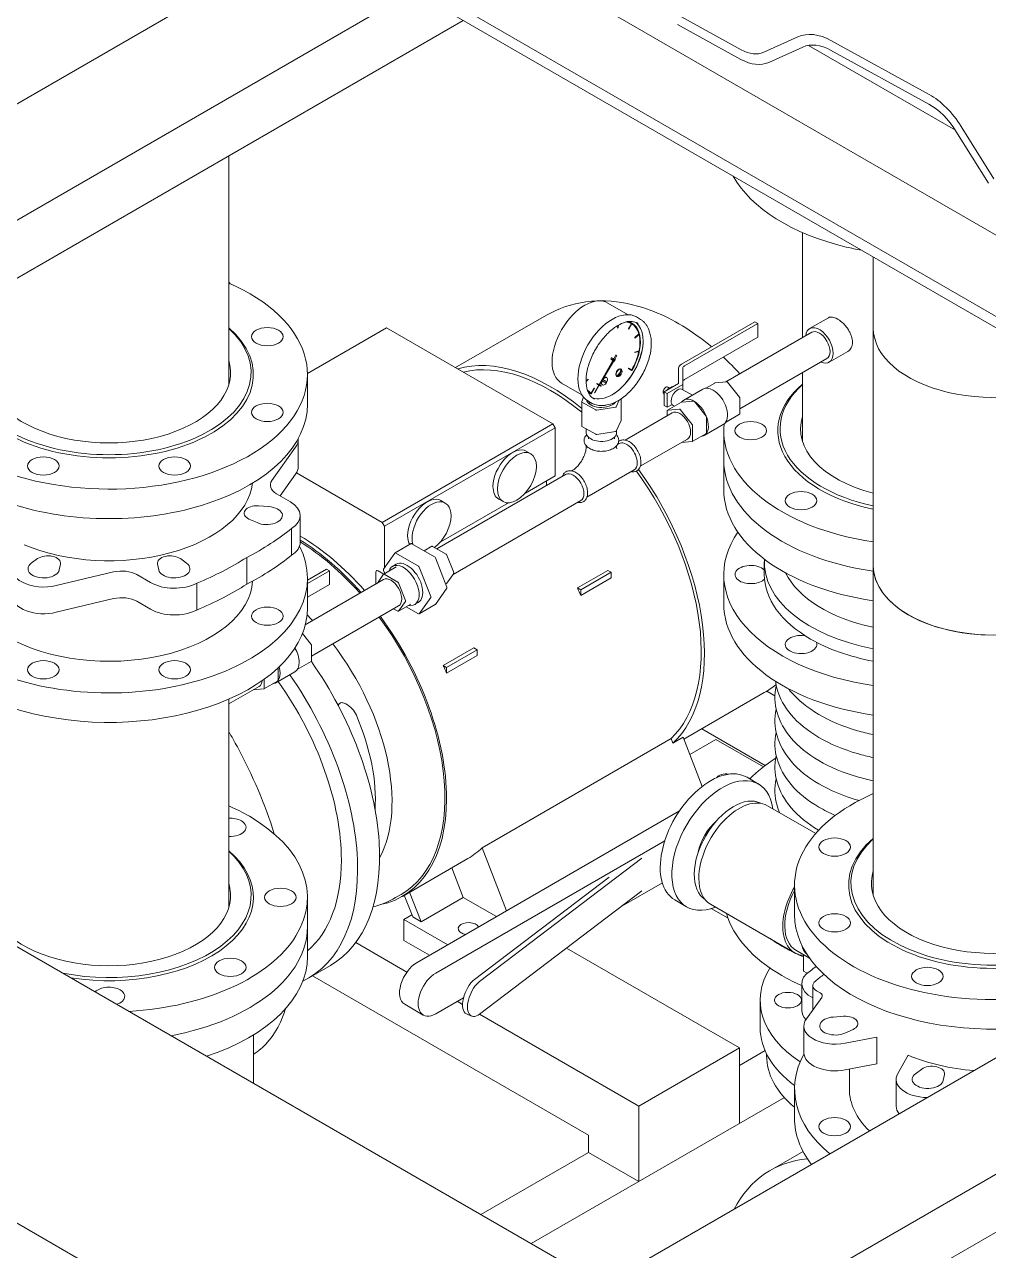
# Model space of a CAD drawing. Header units: millimetres. Extents: x -312439 to 477422, y -331570 to 212570.
# Drawn here: x 400936 to 401351, y 92546 to 93073 of the extents above; entities that cross this region are included whole.
import ezdxf

# ---------------------------------------------------------------- set-up
doc = ezdxf.new("R2010")
doc.units = ezdxf.units.MM

msp = doc.modelspace()

# ---------------------------------------------------------------- linework, layer by layer
at = {"color": 0, "linetype": 'Continuous', "lineweight": 0, "extrusion": (8.40036e-17, 0.816497, 0.57735)}
for p, q in [((397280.542, 95334.72), (402000.038, 92609.917)), ((397280.542, 95299.715), (402000.038, 92574.913)), ((399417.416, 93432.398), (401161.52, 92425.439)), ((401566.298, 92820.339), (401040.529, 93123.892)), ((401060.112, 93112.585), (400618.805, 92857.797)), ((401103.419, 93087.582), (400662.112, 92832.794)), ((401244.697, 93062.461), (401217.412, 93077.452)), ((401125.072, 93075.081), (400683.765, 92820.292)), ((401217.281, 93073.319), (401244.591, 93058.314)), ((401269.098, 93068.012), (401254.353, 93061.392)), ((401256.51, 93056.994), (401271.255, 93063.615)), ((401273.603, 93064.329), (401336.882, 93027.795)), ((401283.175, 93062.295), (401325.455, 93039.065)), ((401325.56, 93043.212), (401283.28, 93066.441)), ((401337.111, 93027.433), (401351.115, 93005.017)), ((401353.434, 93006.956), (401339.429, 93029.372)), ((401024.094, 92918.13), (401024.094, 93016.781)), ((401271.067, 92938.552), (401271.067, 92983.777)), ((401301.544, 92698.434), (401301.544, 92973.195)), ((401195.974, 92948.426), (401187.275, 92953.449)), ((401160.838, 92948.224), (401121.739, 92925.65)), ((401201.392, 92946.403), (401199.575, 92947.452)), ((401250.489, 92945.343), (401218.962, 92927.141)), ((401251.767, 92944.606), (401250.489, 92945.343)), ((401282.218, 92947.124), (401274.138, 92942.459)), ((401092.073, 92942.778), (401057.99, 92923.1)), ((401092.073, 92942.778), (401163.673, 92901.439)), ((401191.442, 92942.68), (401191.675, 92943.82)), ((401191.442, 92942.68), (401191.485, 92942.655)), ((401191.485, 92942.655), (401191.73, 92943.852)), ((401191.665, 92942.703), (401191.485, 92942.655)), ((401191.923, 92943.962), (401191.665, 92942.703)), ((401196.125, 92942.326), (401197.432, 92944.589)), ((401196.125, 92942.326), (401196.168, 92942.301)), ((401196.168, 92942.301), (401197.476, 92944.566)), ((401196.3, 92942.225), (401196.168, 92942.301)), ((401197.607, 92944.49), (401196.3, 92942.225)), ((401197.673, 92944.755), (401197.63, 92944.78)), ((401198.856, 92938.551), (401200.642, 92940.135)), ((401198.9, 92938.526), (401200.686, 92940.11)), ((401205.387, 92940.474), (401205.136, 92941.305)), ((401251.767, 92944.606), (401220.239, 92926.403)), ((401275.062, 92940.859), (401238.002, 92919.462)), ((401251.767, 92938.705), (401251.767, 92944.606)), ((401198.905, 92938.372), (401198.856, 92938.551)), ((401198.856, 92938.551), (401198.9, 92938.526)), ((401198.948, 92938.347), (401198.9, 92938.526)), ((401198.905, 92938.372), (401198.948, 92938.347)), ((401200.734, 92939.93), (401198.948, 92938.347)), ((401251.767, 92938.705), (401220.239, 92920.502)), ((401189.026, 92929.878), (401189.588, 92929.554)), ((401190.697, 92931.128), (401189.935, 92929.759)), ((401190.022, 92929.709), (401189.935, 92929.759)), ((401190.022, 92929.709), (401190.784, 92931.078)), ((401191.213, 92930.83), (401190.409, 92929.486)), ((401190.784, 92931.078), (401190.697, 92931.128)), ((401190.784, 92931.078), (401191.213, 92930.83)), ((401198.856, 92932.132), (401198.905, 92932.367)), ((401198.856, 92932.132), (401198.9, 92932.107)), ((401200.686, 92932.586), (401198.9, 92932.107)), ((401198.9, 92932.107), (401198.948, 92932.342)), ((401198.905, 92932.367), (401200.69, 92932.846)), ((401198.905, 92932.367), (401198.948, 92932.342)), ((401198.948, 92932.342), (401200.734, 92932.821)), ((401281.585, 92929.561), (401244.058, 92907.895)), ((401290.589, 92932.625), (401282.509, 92927.96)), ((401189.226, 92928.485), (401183.525, 92918.314)), ((401189.312, 92928.435), (401183.612, 92918.264)), ((401183.723, 92918.248), (401189.66, 92928.235)), ((401188.658, 92929.242), (401189.221, 92928.917)), ((401189.312, 92928.435), (401189.226, 92928.485)), ((401189.672, 92928.657), (401189.958, 92928.492)), ((401190.039, 92929.293), (401190.325, 92929.128)), ((401193.094, 92924.892), (401192.763, 92924.319)), ((401192.87, 92925.022), (401192.792, 92925.067)), ((401192.872, 92925.05), (401192.956, 92925.002)), ((401193.094, 92924.892), (401193.173, 92924.847)), ((401196.125, 92925.204), (401196.256, 92925.431)), ((401196.125, 92925.204), (401196.168, 92925.179)), ((401196.168, 92925.179), (401196.3, 92925.406)), ((401197.476, 92924.424), (401196.168, 92925.179)), ((401196.256, 92925.431), (401196.3, 92925.406)), ((401196.3, 92925.406), (401197.607, 92924.651)), ((401197.541, 92924.538), (401197.673, 92924.462)), ((401217.708, 92925.394), (401217.708, 92918.837)), ((401219.515, 92916.175), (401219.515, 92925.394)), ((401057.993, 92909.979), (401057.993, 92922.681)), ((401176.069, 92913.951), (401167.37, 92918.973)), ((401177.909, 92919.976), (401178.78, 92920.748)), ((401177.909, 92919.913), (401178.823, 92920.723)), ((401178.871, 92920.544), (401177.91, 92919.691)), ((401178.78, 92920.748), (401178.823, 92920.723)), ((401178.823, 92920.723), (401178.871, 92920.544)), ((401184.836, 92920.034), (401184.798, 92920.056)), ((401186.612, 92919.009), (401184.836, 92920.034)), ((401185.107, 92920.577), (401185.139, 92920.558)), ((401185.139, 92920.558), (401186.914, 92919.533)), ((401186.776, 92921.343), (401186.614, 92921.437)), ((401191.016, 92921.992), (401191.095, 92921.947)), ((401191.071, 92921.931), (401191.155, 92921.882)), ((401191.65, 92922.391), (401191.319, 92921.817)), ((401191.397, 92921.772), (401191.319, 92921.817)), ((401229.445, 92916.791), (401233.323, 92919.03)), ((401238.489, 92919.505), (401233.388, 92919.05)), ((401243.902, 92912.98), (401238.801, 92919.325)), ((401271.067, 92893.952), (401271.067, 92923.489)), ((401180.055, 92914.34), (401180.098, 92914.315)), ((401180.098, 92914.315), (401180.23, 92914.542)), ((401180.121, 92914.607), (401181.428, 92916.87)), ((401180.164, 92914.58), (401181.471, 92916.845)), ((401180.252, 92914.53), (401180.295, 92914.505)), ((401181.603, 92916.769), (401180.295, 92914.505)), ((401181.428, 92916.87), (401181.471, 92916.845)), ((401181.471, 92916.845), (401181.603, 92916.769)), ((401183.449, 92918.177), (401181.545, 92914.781)), ((401181.632, 92914.731), (401181.545, 92914.781)), ((401183.535, 92918.127), (401181.632, 92914.731)), ((401181.632, 92914.731), (401183.602, 92918.045)), ((401183.43, 92918.145), (401182.546, 92918.655)), ((401183.546, 92918.35), (401182.664, 92918.859)), ((401184.278, 92917.655), (401183.56, 92918.07)), ((401184.396, 92917.859), (401183.678, 92918.274)), ((401184.975, 92918.224), (401184.813, 92918.318)), ((401211.41, 92914.294), (401211.563, 92914.205)), ((401217.708, 92918.837), (401211.563, 92915.289)), ((401212.84, 92914.552), (401211.563, 92915.289)), ((401211.563, 92915.289), (401211.563, 92909.389)), ((401212.775, 92916.164), (401212.687, 92915.939)), ((401219.515, 92918.405), (401212.84, 92914.552)), ((401212.84, 92908.651), (401212.84, 92914.552)), ((401214.759, 92917.427), (401212.951, 92916.384)), ((401213.125, 92917.265), (401213.801, 92916.874)), ((401215.097, 92917.33), (401214.903, 92917.442)), ((401219.335, 92916.279), (401223.663, 92913.78)), ((401219.968, 92911.647), (401228.196, 92916.398)), ((401176.024, 92911.025), (401176.024, 92900.523)), ((401176.861, 92912.862), (401176.039, 92911.091)), ((401176.153, 92910.844), (401182.043, 92907.444)), ((401180.53, 92910.27), (401178.714, 92911.319)), ((401179.506, 92909.855), (401179.506, 92910.862)), ((401182.47, 92907.378), (401190.516, 92908.622)), ((401187.663, 92909.775), (401186.818, 92909.576)), ((401189.517, 92909.855), (401189.517, 92910.361)), ((401190.828, 92908.803), (401192.172, 92911.698)), ((401192.999, 92912.231), (401192.999, 92903.012)), ((401211.563, 92909.389), (401212.84, 92908.651)), ((401214.907, 92909.845), (401212.84, 92908.651)), ((401212.969, 92907.278), (401219.032, 92910.779)), ((401215.369, 92909.408), (401216.014, 92909.036)), ((401224.197, 92911.254), (401219.097, 92910.799)), ((401229.611, 92904.729), (401224.51, 92911.074)), ((401244.058, 92905.776), (401244.058, 92912.577)), ((401215.029, 92906.199), (401194.712, 92894.468)), ((401212.877, 92907.076), (401212.877, 92904.956)), ((401218.134, 92907.754), (401213.034, 92907.298)), ((401223.548, 92901.228), (401218.447, 92907.573)), ((401229.767, 92897.525), (401229.767, 92904.326)), ((401237.932, 92902.09), (401243.967, 92905.573)), ((401163.673, 92901.439), (401090.183, 92859.009)), ((401164.618, 92899.802), (401091.128, 92857.373)), ((401163.673, 92901.439), (401164.618, 92899.802)), ((401164.618, 92899.802), (401164.618, 92879.072)), ((401176.153, 92900.343), (401182.043, 92896.942)), ((401177.989, 92899.283), (401177.989, 92897.645)), ((401182.47, 92896.876), (401190.516, 92898.121)), ((401190.828, 92898.301), (401192.984, 92902.946)), ((401191.034, 92898.745), (401191.034, 92897.645)), ((401223.704, 92894.024), (401223.704, 92900.825)), ((401228.739, 92896.454), (401236.968, 92901.205)), ((401237.168, 92873.1), (401237.168, 92898.503)), ((401054.012, 92882.962), (401054.012, 92894.463)), ((401178.908, 92895.718), (401178.908, 92895.049)), ((401190.115, 92895.718), (401190.115, 92895.049)), ((401191.461, 92892.592), (401192.077, 92892.947)), ((401221.552, 92894.901), (401201.234, 92883.171)), ((401218.934, 92893.39), (401223.548, 92893.802)), ((401223.612, 92893.822), (401229.675, 92897.322)), ((401052.892, 92891.348), (401042.708, 92877.076)), ((401154.074, 92888.571), (401152.184, 92889.662)), ((401177.989, 92891.699), (401177.989, 92892.007)), ((401191.034, 92891.699), (401191.034, 92892.007)), ((401052.892, 92879.846), (401046.187, 92870.451)), ((401053.231, 92880.344), (401090.183, 92859.009)), ((401169.124, 92879.696), (401113.648, 92847.666)), ((401164.618, 92879.072), (401151.796, 92871.67)), ((401160.944, 92876.951), (401160.944, 92874.972)), ((401171.759, 92881.217), (401172.026, 92881.371)), ((401178.282, 92869.919), (401198.599, 92881.65)), ((401036.887, 92866.161), (401041.281, 92865.848)), ((401044.706, 92871.306), (401050.651, 92867.873)), ((401144.474, 92867.442), (401115.051, 92850.455)), ((401117.329, 92867.356), (401115.439, 92868.447)), ((401175.647, 92868.398), (401120.637, 92836.638)), ((401142.196, 92867.998), (401140.307, 92869.089)), ((401054.873, 92850.486), (401054.873, 92861.987)), ((401036.311, 92858.921), (401032.821, 92860.493)), ((401051.18, 92844.923), (401051.18, 92856.424)), ((401090.183, 92859.009), (401091.128, 92857.373)), ((401091.128, 92857.373), (401091.128, 92839.376)), ((401090.761, 92838.854), (401095.66, 92845.823)), ((401102.652, 92849.882), (401095.722, 92845.881)), ((401096.001, 92845.854), (401105.798, 92840.197)), ((401102.93, 92849.854), (401112.727, 92844.198)), ((401111.591, 92848.748), (401108.218, 92846.801)), ((401111.813, 92848.726), (401117.702, 92845.326)), ((400939.12, 92841.416), (400941.843, 92843.431)), ((400951.659, 92841.084), (400951.117, 92838.547)), ((400993.995, 92838.547), (400993.453, 92841.084)), ((401003.269, 92843.431), (401005.992, 92841.416)), ((401031.886, 92832.47), (401031.886, 92843.971)), ((401096.161, 92839.839), (401090.804, 92836.746)), ((401094.573, 92840.1), (401096.145, 92841.008)), ((401106.138, 92839.773), (401111.037, 92827.148)), ((401113.067, 92843.774), (401117.966, 92831.149)), ((401117.973, 92844.989), (401120.918, 92837.399)), ((401254.623, 92842.002), (401254.623, 92836.595)), ((400974.546, 92837.723), (400949.827, 92831.844)), ((400990.486, 92833.137), (400984.542, 92836.569)), ((401066.136, 92838.907), (401057.993, 92834.205)), ((401067.414, 92838.169), (401057.993, 92832.73)), ((401057.993, 92834.97), (401057.993, 92822.268)), ((401067.414, 92838.169), (401066.136, 92838.907)), ((401067.414, 92832.269), (401067.414, 92838.169)), ((401087.453, 92837.673), (401087.453, 92832.543)), ((401088.091, 92832.911), (401090.754, 92836.7)), ((401090.876, 92836.788), (401088.398, 92838.219)), ((401091.293, 92837.029), (401090.761, 92838.4)), ((401091.025, 92836.725), (401096.915, 92833.324)), ((401091.128, 92837.455), (401091.128, 92836.933)), ((401120.918, 92837.038), (401117.973, 92832.848)), ((401174.18, 92830.82), (401187.303, 92838.396)), ((401175.642, 92829.975), (401188.765, 92837.552)), ((401188.765, 92835.119), (401175.642, 92827.542)), ((401187.303, 92838.396), (401188.765, 92837.552)), ((401188.765, 92837.552), (401188.765, 92835.119)), ((401237.168, 92823.893), (401237.168, 92836.595)), ((401010.317, 92821.33), (401010.317, 92832.832)), ((401090.709, 92834.422), (401057.059, 92814.994)), ((401067.414, 92832.269), (401057.993, 92826.829)), ((401097.186, 92832.987), (401100.131, 92825.397)), ((401117.966, 92830.694), (401113.067, 92823.726)), ((401117.923, 92832.802), (401117.434, 92832.52)), ((401174.18, 92830.82), (401175.642, 92829.975)), ((401175.642, 92827.542), (401175.642, 92829.975)), ((400974.546, 92826.222), (400949.827, 92820.342)), ((400990.486, 92821.636), (400984.542, 92825.068)), ((401100.131, 92825.036), (401097.186, 92820.847)), ((401104.081, 92823.633), (401105.653, 92824.54)), ((401111.037, 92826.694), (401106.138, 92819.725)), ((401097.231, 92823.125), (401059.705, 92801.459)), ((401096.915, 92820.823), (401095.079, 92821.882)), ((401102.493, 92823.893), (401097.136, 92820.801)), ((401105.798, 92819.695), (401100.509, 92822.748)), ((401113.005, 92823.668), (401106.076, 92819.667)), ((401059.549, 92806.543), (401055.811, 92811.193)), ((401059.705, 92799.34), (401059.705, 92806.14)), ((401116.437, 92797.482), (401129.56, 92805.059)), ((401117.899, 92796.638), (401131.023, 92804.215)), ((401129.56, 92805.059), (401131.023, 92804.215)), ((401131.023, 92804.215), (401131.023, 92801.781)), ((401053.579, 92795.653), (401059.613, 92799.137)), ((401131.023, 92801.781), (401117.899, 92794.204)), ((401044.386, 92790.018), (401052.615, 92794.768)), ((401045.414, 92791.089), (401045.414, 92796.505)), ((401116.437, 92797.482), (401117.899, 92796.638)), ((401117.899, 92794.204), (401117.899, 92796.638)), ((401037.199, 92788.465), (401024.094, 92780.899)), ((401034.581, 92786.953), (401039.195, 92787.366)), ((401039.259, 92787.386), (401045.322, 92790.886)), ((401039.351, 92787.588), (401039.351, 92791.512)), ((401024.094, 92693.101), (401024.094, 92782.927)), ((401254.636, 92785.762), (401220, 92765.765)), ((401259.225, 92784.394), (401255.728, 92786.413)), ((401214.532, 92765.966), (401133.128, 92718.967)), ((401593.982, 92766.925), (401185.091, 92530.852)), ((401214.532, 92765.966), (401215.29, 92764.012)), ((401215.29, 92764.012), (401219.694, 92766.554)), ((401227.896, 92745.415), (401219.694, 92766.554)), ((401254.989, 92754.433), (401227.681, 92770.199)), ((401222.558, 92759.172), (401233.799, 92765.661)), ((401233.799, 92765.661), (401254.235, 92753.862)), ((401252.187, 92746.388), (401247.179, 92749.33)), ((401218.146, 92734.891), (401105.196, 92669.68)), ((401276.746, 92725.138), (401256.012, 92737.109)), ((401620.953, 92732.491), (401230.001, 92506.774)), ((401113.213, 92665.051), (401211.772, 92721.954)), ((401133.128, 92718.967), (401143.64, 92691.875)), ((401642.607, 92719.989), (401259.413, 92498.752)), ((401127.066, 92714.389), (401098.824, 92698.084)), ((401132.079, 92661.409), (401201.922, 92714.517)), ((401120.125, 92710.382), (401125.07, 92697.637)), ((401187.862, 92706.4), (401129.933, 92662.35)), ((401210.751, 92703.863), (401192.36, 92693.245)), ((401267.644, 92690.283), (401267.644, 92702.985)), ((400894.438, 92698.66), (401213.058, 92514.705)), ((401057.993, 92697.652), (401057.993, 92672.249)), ((401098.331, 92698.939), (401095.942, 92697.56)), ((401103.271, 92689.251), (401099.657, 92698.565)), ((401101.963, 92699.896), (401106.907, 92687.151)), ((401125.07, 92697.637), (401106.907, 92687.151)), ((401139.345, 92689.395), (401125.07, 92697.637)), ((401201.922, 92700.515), (401132.079, 92647.407)), ((401221.163, 92693.582), (401216.156, 92696.524)), ((401267.644, 92673.818), (401231.514, 92694.677)), ((401239.029, 92688.638), (401231.76, 92692.835)), ((401102.938, 92690.109), (401099.527, 92688.139)), ((401099.527, 92688.139), (401118.348, 92677.273)), ((401099.527, 92679.047), (401099.527, 92688.139)), ((401106.907, 92687.151), (401103.271, 92689.251)), ((401100.756, 92665.457), (401078.74, 92678.168)), ((401110.474, 92672.727), (401099.527, 92679.047)), ((401243.883, 92632.829), (401169.434, 92675.812)), ((401268.256, 92674.879), (401274.062, 92671.527)), ((401271.448, 92673.036), (401271.448, 92665.946)), ((401067.888, 92668.385), (401058.439, 92662.929)), ((401271.448, 92665.946), (401273.055, 92665.018)), ((401178.922, 92595.324), (401060.133, 92663.908)), ((401270.762, 92649.016), (401270.762, 92660.517)), ((401275.514, 92649.286), (401275.514, 92659.68)), ((401278.658, 92656.547), (401277.129, 92657.43)), ((401099.837, 92651.646), (401107.854, 92647.018)), ((401125.157, 92654.445), (401113.213, 92647.549)), ((401124.75, 92651.604), (401122.493, 92652.907)), ((401252.847, 92641.508), (401252.847, 92653.409)), ((401272.746, 92645.407), (401279.324, 92654.624)), ((401126.49, 92647.496), (401128.637, 92646.555)), ((401200.576, 92607.826), (401132.053, 92647.388)), ((401284.357, 92646.151), (401288.75, 92646.464)), ((401271.625, 92630.79), (401271.625, 92642.291)), ((401292.816, 92640.797), (401289.326, 92639.225)), ((401034.72, 92638.411), (401034.72, 92617.669)), ((401303.127, 92637.466), (401289.427, 92634.858)), ((401303.127, 92625.965), (401303.127, 92637.466)), ((401243.883, 92632.829), (401200.576, 92607.826)), ((401243.883, 92600.325), (401243.883, 92632.829)), ((401254.932, 92631.708), (401243.883, 92625.328)), ((401255.603, 92629.506), (401255.603, 92630.269)), ((401312.082, 92621.778), (401316.599, 92629.688)), ((401289.427, 92623.357), (401303.127, 92625.965)), ((401291.224, 92615.274), (401291.224, 92623.699)), ((401319.645, 92621.72), (401322.369, 92623.735)), ((401311.4, 92607.826), (401311.4, 92619.327)), ((401332.185, 92621.388), (401331.643, 92618.851)), ((401267.644, 92615.274), (401267.644, 92602.572)), ((401263.251, 92611.507), (401154.321, 92548.617)), ((401200.576, 92575.322), (401200.576, 92607.826)), ((401178.922, 92587.823), (401178.922, 92595.324)), ((401178.922, 92587.823), (401132.668, 92561.118)), ((401200.576, 92575.322), (401178.922, 92587.823)), ((401257.213, 92580.133), (401271.313, 92588.274))]:
    msp.add_line(p, q, dxfattribs=at)
at = {"color": 0, "linetype": 'Continuous', "lineweight": 0}
for centre, major_axis, ratio, start_param, end_param in [((401282.617, 93040.45), (-14.069, 27.297), 0.6074486, 5.5490802, 6.2504354), ((401245.148, 93080.159), (9.58, -18.587), 0.6074486, 5.5490802, 6.2504354), ((401282.617, 93040.45), (-11.825, 22.942), 0.6074486, 5.5490802, 6.2504354), ((401245.148, 93080.159), (11.825, -22.942), 0.6074486, 5.5490796, 6.2504361), ((401324.897, 93017.22), (-14.069, 27.297), 0.6074486, 4.847725, 5.5490802), ((401324.897, 93017.22), (11.825, -22.942), 0.6074486, 1.7061324, 2.4074876), ((401322.605, 93023.119), (85.437, 0), 0.5773503, 3.4534781, 4.3196899), ((401322.605, 93023.119), (85.437, 0), 0.5773503, 4.3196899, 4.4005035), ((400972.556, 92922.681), (85.437, 0), 0.5773503, 2.752779, 7.2064421), ((400947.153, 92941.048), (85.437, 0), 0.5773503, 0.4332779, 0.449745), ((401177.323, 92936.211), (-9.952, -17.238), 0.5773503, 3.1415927, 6.2831853), ((401189.144, 92929.386), (-10.431, -18.066), 0.5773503, 3.1415927, 6.2831853), ((401188.885, 92929.535), (-8.656, -14.993), 0.5773503, 1.5707963, 3.3990144), ((401188.885, 92929.535), (-8.787, -15.22), 0.5773503, 1.5707963, 3.3359698), ((401188.842, 92929.56), (-8.787, -15.22), 0.5773503, 3.1415927, 3.327058), ((400972.556, 92922.681), (62.164, 0), 0.5773503, 2.548228, 6.8765499), ((400972.556, 92923.481), (-61.184, 0), 0.5773503, 5.7140037, 9.9939595), ((401189.144, 92929.386), (-9.42, -16.316), 0.5773503, 0.7853982, 3.0447187), ((401206.23, 92959.653), (-8.722, -15.107), 0.5773503, 6.2794167, 6.2869539), ((401206.165, 92959.387), (-8.59, -14.879), 0.5773503, 6.279359, 6.2870116), ((401188.842, 92929.56), (-8.656, -14.993), 0.5773503, 2.6255886, 3.1289946), ((401212.612, 92950.63), (-8.722, -15.107), 0.5773503, 5.7558179, 5.7633552), ((401212.456, 92950.381), (-8.59, -14.879), 0.5773503, 5.7557602, 5.7634128), ((401278.323, 92935.21), (4.186, -7.25), 0.5773503, 0.7853982, 3.819024), ((401278.323, 92935.21), (-3.261, 5.649), 0.5773503, 3.1415927, 6.2831853), ((401353.081, 92942.602), (-51.538, 0), 0.5773503, 0, 2.3760943), ((401188.842, 92929.56), (-9.646, -16.708), 0.5773503, 0.8552539, 2.2863388), ((401188.842, 92929.56), (-8.656, -14.993), 0.5773503, 2.1019898, 2.6060662), ((401162.558, 92840.909), (-46.899, 81.231), 0.5773503, 5.2933347, 6.1433301), ((401188.842, 92929.56), (-0.184, -0.318), 0.5773503, 3.1415927, 6.2831853), ((401189.769, 92929.025), (-0.408, -0.707), 0.5773503, 3.6351307, 5.8435067), ((401189.856, 92928.975), (-0.408, -0.707), 0.5773503, 3.6351307, 5.8435067), ((401189.856, 92928.975), (-0.408, -0.707), 0.5773503, 1.9743887, 2.6478622), ((401188.842, 92929.56), (-8.656, -14.993), 0.5773503, 1.578391, 2.0842988), ((401212.432, 92935.789), (-8.59, -14.879), 0.5773503, 5.2321614, 5.2398141), ((401212.636, 92935.955), (-8.722, -15.107), 0.5773503, 5.2322191, 5.2397564), ((401278.323, 92935.21), (4.186, -7.25), 0.5773503, 5.605754, 7.0685835), ((400972.556, 92923.481), (-52.364, 0), 0.5773503, 6.105246, 9.6027173), ((401162.558, 92840.909), (-45.911, 79.521), 0.5773503, 5.2888735, 6.1142109), ((401189.856, 92928.975), (-0.184, -0.318), 0.5773503, 3.1415927, 6.2831853), ((401189.856, 92928.975), (-0.408, -0.707), 0.5773503, 0.4398516, 1.1672039), ((401191.971, 92923.491), (-0.901, -1.56), 0.5773503, 3.1415927, 6.2831853), ((401192.134, 92923.397), (-0.901, -1.56), 0.5773503, 3.3104584, 6.1143196), ((401189.963, 92924.65), (-1.681, -2.912), 0.8164966, 1.0145657, 2.1270269), ((401192.134, 92923.397), (-0.901, -1.56), 0.5773503, 0.1688658, 2.9727269), ((401190.266, 92924.475), (1.681, 2.912), 0.8164966, 4.1561584, 5.2686196), ((401192.055, 92923.442), (-0.901, -1.56), 0.5773503, 2.9727269, 3.3104584), ((401206.099, 92919.521), (-8.59, -14.879), 0.5773503, 4.7085627, 4.7162153), ((401206.296, 92919.559), (-8.722, -15.107), 0.5773503, 4.7086203, 4.7161576), ((401221.988, 92925.394), (-4.28, 0), 0.5773503, 5.4977871, 6.2831853), ((401221.988, 92925.394), (-2.473, 0), 0.5773503, 5.4977871, 6.2831853), ((401185.713, 92919.877), (-0.901, -1.56), 0.5773503, 5.2557699, 6.2831853), ((401185.875, 92919.784), (-0.901, -1.56), 0.5773503, 4.8812547, 7.6851159), ((401185.875, 92919.784), (-0.901, -1.56), 0.5773503, 1.7396621, 4.5435232), ((401185.713, 92919.877), (-0.901, -1.56), 0.5773503, 3.1415927, 4.1247486), ((401185.797, 92919.829), (-0.901, -1.56), 0.5773503, 1.4019306, 1.7396621), ((401192.055, 92923.442), (-0.901, -1.56), 0.5773503, 6.1143196, 6.4520511), ((401221.988, 92919.493), (-2.473, 0), 0.5773503, 5.4977871, 6.2831853), ((401233.544, 92918.647), (-0.221, 0.383), 0.5773503, 6.0213859, 6.2831853), ((401238.645, 92919.102), (-0.221, 0.383), 0.5773503, 4.9741884, 6.0213859), ((401188.885, 92929.535), (-8.656, -14.993), 0.5773503, 6.0257636, 6.2831853), ((401188.885, 92929.535), (-8.787, -15.22), 0.5773503, 6.0888081, 6.2831853), ((401188.842, 92929.56), (-8.787, -15.22), 0.5773503, 6.0977199, 6.2831853), ((401171.606, 92899.683), (8.59, 14.879), 0.5773503, 6.279359, 6.2870116), ((401171.541, 92899.417), (8.722, 15.107), 0.5773503, 6.2794167, 6.2869539), ((401171.497, 92899.442), (8.722, 15.107), 0.5773503, 6.2794167, 6.2807026), ((401189.144, 92929.386), (-9.42, -16.316), 0.5773503, 0.096874, 0.7853982), ((401182.605, 92918.757), (-0.059, -0.102), 0.5773503, 3.1415927, 6.2831853), ((401212.267, 92915.779), (0.858, 1.486), 0.5773503, 0, 3.1415927), ((401212.951, 92916.149), (0.144, 0.249), 0.5773503, 0.7853982, 1.8325957), ((401217.352, 92912.844), (-1.983, -3.435), 0.5773503, 3.1415927, 5.4977871), ((401214.759, 92917.193), (0.144, 0.249), 0.5773503, 0, 0.7853982), ((401232.582, 92908.801), (-4.386, 7.596), 0.5773503, 5.4977871, 6.2831853), ((401232.582, 92908.801), (-4.386, 7.596), 0.5773503, 3.1415927, 5.4977871), ((401322.605, 92898.503), (62.164, 0), 0.5773503, 2.548228, 4.3667495), ((401322.605, 92899.303), (61.184, 0), 0.5773503, 2.5724111, 4.3609762), ((400972.556, 92909.979), (-85.437, 0), 0.5773503, 0, 3.1415927), ((401176.466, 92911.025), (-0.442, 0), 0.5773503, 6.0213859, 7.0685835), ((401184.512, 92912.269), (6.523, 0), 0.5773503, 3.2787449, 5.8812868), ((401184.512, 92908.147), (-6.523, 0), 0.5773503, 5.5872933, 5.7039844), ((401184.512, 92908.147), (-6.523, 0), 0.5773503, 3.7207935, 3.7939076), ((401190.401, 92908.869), (0.442, 0), 0.5773503, 4.9741884, 6.0213859), ((401217.352, 92912.844), (-1.983, -3.435), 0.5773503, 5.4977871, 6.2831853), ((401224.354, 92904.051), (-4.386, 7.596), 0.5773503, 5.4977871, 6.5382602), ((401219.253, 92910.396), (-0.221, 0.383), 0.5773503, 6.0213859, 6.2831853), ((401224.354, 92910.851), (-0.221, 0.383), 0.5773503, 4.9741884, 6.0213859), ((401224.354, 92904.051), (-4.386, 7.596), 0.5773503, 2.8865178, 5.4977871), ((401243.745, 92912.757), (-0.221, 0.383), 0.5773503, 3.9269908, 4.9741884), ((401182.356, 92907.624), (0.442, 0), 0.5773503, 3.9269908, 4.9741884), ((401213.19, 92906.895), (-0.221, 0.383), 0.5773503, 6.0213859, 7.0685835), ((401218.291, 92900.55), (-3.261, 5.649), 0.5773503, 3.1415927, 6.2831853), ((401218.291, 92907.351), (-0.221, 0.383), 0.5773503, 4.9741884, 6.0213859), ((401229.454, 92904.506), (-0.221, 0.383), 0.5773503, 3.9269908, 4.9741884), ((401243.745, 92905.957), (0.221, -0.383), 0.5773503, 0, 0.7853982), ((401322.605, 92899.303), (52.364, 0), 0.5773503, 2.9636533, 4.2984713), ((401176.466, 92900.523), (-0.442, 0), 0.5773503, 0, 0.7853982), ((401190.401, 92898.368), (0.442, 0), 0.5773503, 4.9741884, 6.0213859), ((401192.557, 92903.012), (0.442, 0), 0.5773503, 6.0213859, 6.2831853), ((401223.391, 92901.006), (-0.221, 0.383), 0.5773503, 3.9269908, 4.9741884), ((401322.605, 92898.503), (85.437, 0), 0.5773503, 3.0819402, 4.4633123), ((401040.456, 92894.463), (13.556, 0), 0.5773503, 5.8737687, 6.3559681), ((401184.512, 92897.645), (-6.523, 0), 0.5773503, 0, 0.7853982), ((401184.512, 92897.645), (-6.523, 0), 0.5773503, 0.7853982, 3.1415927), ((401182.356, 92897.123), (0.442, 0), 0.5773503, 3.9269908, 4.9741884), ((401195.338, 92887.298), (-3.261, 5.649), 0.5773503, 3.9269908, 6.2831853), ((401223.391, 92894.205), (0.221, -0.383), 0.5773503, 6.0213859, 7.0685835), ((401229.454, 92897.705), (0.221, -0.383), 0.5773503, 0, 0.7853982), ((401146.246, 92879.376), (5.939, 10.286), 0.5773503, 0, 2.3561945), ((401040.456, 92882.962), (13.556, 0), 0.5773503, 5.8737687, 6.2831853), ((401195.338, 92887.298), (-3.261, 5.649), 0.5773503, 3.1415927, 3.9269908), ((401322.605, 92885.801), (85.437, 0), 0.5773503, 3.1415927, 4.4633123), ((401051.202, 92875.056), (-9.187, 0), 0.5773503, 5.8923976, 7.0685835), ((401172.386, 92874.047), (-3.261, 5.649), 0.5773503, 3.1415927, 6.2831853), ((401162.558, 92840.909), (-45.911, 79.521), 0.5773503, 3.284293, 4.8913799), ((401162.558, 92840.909), (-46.899, 81.231), 0.5773503, 3.2752974, 4.8892135), ((400972.556, 92878.225), (61.857, 0), 0.5773503, 4.0816104, 6.2172753), ((401146.246, 92879.376), (5.939, 10.286), 0.5773503, 2.3561945, 3.1415927), ((401322.605, 92873.1), (85.437, 0), 0.5773503, 3.1415927, 4.4633123), ((401036.212, 92863.002), (-5.512, 0), 0.5773503, 4.5896219, 7.191349), ((401040.456, 92861.987), (14.418, 0), 0.5773503, 5.5512125, 7.0685835), ((401109.5, 92858.161), (5.939, 10.286), 0.5773503, 0, 2.3561945), ((401111.39, 92857.07), (5.939, 10.286), 0.5773503, 5.4977871, 8.9346031), ((401040.456, 92861.987), (6.737, 0), 0.5773503, 4.0497563, 7.7312146), ((401111.39, 92857.07), (5.939, 10.286), 0.5773503, 4.0806255, 5.4977871), ((400944.983, 92900.061), (130.347, 0), 0.5773503, 5.4421677, 5.6646456), ((401040.456, 92850.486), (14.418, 0), 0.5773503, 5.5512125, 6.2831853), ((401054.383, 92778.454), (-45.911, 79.521), 0.5773503, 5.0487577, 5.4902292), ((401052.913, 92777.605), (-45.911, 79.521), 0.5773503, 5.0487577, 5.4675874), ((401052.913, 92777.605), (-45.418, 78.666), 0.5773503, 5.0525609, 5.4672591), ((401109.5, 92858.161), (5.939, 10.286), 0.5773503, 2.3561945, 2.8184332), ((401322.605, 92836.595), (85.437, 0), 0.5773503, 2.7625544, 4.4633123), ((400972.556, 92834.97), (-85.437, 0), 0.5773503, 5.9753277, 7.4612826), ((400972.556, 92834.97), (-85.437, 0), 0.5773503, 1.1780972, 3.4255664), ((401096.001, 92845.399), (-0.278, 0.482), 0.5773503, 5.4977871, 6.5449847), ((401102.93, 92849.4), (-0.278, 0.482), 0.5773503, 5.4977871, 6.2831853), ((401111.813, 92848.365), (-0.221, 0.383), 0.5773503, 5.4977871, 6.2831853), ((401117.702, 92844.964), (0.221, -0.383), 0.5773503, 1.3089969, 2.3561945), ((400944.431, 92839.024), (-13.556, 0), 0.5773503, 5.964678, 8.2633982), ((400944.431, 92839.024), (-6.737, 0), 0.5773503, 5.6205526, 9.3020109), ((400946.189, 92841.474), (5.512, 0), 0.5773503, 6.1604182, 8.7621453), ((400998.923, 92841.474), (5.512, 0), 0.5773503, 0.6626311, 3.2643581), ((401000.681, 92839.024), (-6.737, 0), 0.5773503, 0.1227655, 3.8042237), ((400934.736, 92894.145), (-130.347, 0), 0.5773503, 2.1893361, 2.411814), ((400944.983, 92888.56), (130.347, 0), 0.5773503, 5.4421677, 5.6646456), ((401099.327, 92831.866), (4.754, -8.234), 0.5773503, 5.8158119, 9.8921514), ((401100.899, 92832.774), (4.754, -8.234), 0.5773503, 0, 3.1415927), ((401105.798, 92839.743), (0.278, -0.482), 0.5773503, 1.3089969, 2.3561945), ((401112.727, 92843.743), (0.278, -0.482), 0.5773503, 1.3089969, 2.3561945), ((401248.804, 92836.595), (6.798, 0), 0.5773503, 0.543593, 3.9269908), ((401322.605, 92842.002), (-67.982, 0), 0.5773503, 6.2526983, 7.5389967), ((401353.081, 92840.302), (51.538, 0), 0.5773503, 3.1415927, 6.2831853), ((401353.081, 92840.302), (-51.538, 0), 0.5773503, 0, 3.1415927), ((400978.046, 92832.819), (-9.187, 0), 0.5773503, 3.9269908, 5.1031767), ((401088.398, 92837.128), (-0.668, 1.157), 0.5773503, 5.4977871, 7.0685835), ((401091.102, 92838.43), (-0.278, 0.482), 0.5773503, 0.2617994, 1.3089969), ((401093.97, 92828.774), (-3.261, 5.649), 0.5773503, 3.1415927, 6.2831853), ((401091.025, 92836.363), (-0.221, 0.383), 0.5773503, 5.4977871, 6.5449847), ((401120.647, 92837.375), (0.221, -0.383), 0.5773503, 0.2617994, 1.3089969), ((401248.804, 92836.595), (6.798, 0), 0.5773503, 3.9269908, 5.7639057), ((401322.605, 92836.595), (-67.982, 0), 0.5773503, 0, 0.7853982), ((401322.605, 92847.083), (-61.245, 0), 0.5773503, 0.2785726, 1.2197502), ((400972.556, 92834.97), (61.857, 0), 0.5773503, 3.9269908, 6.2501807), ((401000.681, 92839.024), (-14.418, 0), 0.5773503, 0.7853982, 2.3027692), ((400934.736, 92882.643), (-130.347, 0), 0.5773503, 2.1893361, 2.411814), ((401096.915, 92832.963), (0.221, -0.383), 0.5773503, 1.3089969, 2.3561945), ((401117.702, 92833.185), (0.221, -0.383), 0.5773503, 0, 0.2617994), ((401117.625, 92831.118), (0.278, -0.482), 0.5773503, 0.2617994, 1.3089969), ((401121.574, 92817.246), (-45.911, 79.521), 0.5773503, 4.5137724, 4.5532806), ((400944.431, 92827.522), (-13.556, 0), 0.5773503, 0, 1.9802129), ((400978.046, 92821.318), (-9.187, 0), 0.5773503, 3.9269908, 5.1031767), ((401099.86, 92825.373), (0.221, -0.383), 0.5773503, 0.2617994, 1.3089969), ((401110.696, 92827.118), (0.278, -0.482), 0.5773503, 0.2617994, 1.3089969), ((400972.556, 92822.268), (85.437, 0), 0.5773503, 3.1415927, 4.3196899), ((400972.556, 92822.268), (85.437, 0), 0.5773503, 4.3196899, 6.2831853), ((401000.681, 92827.522), (-14.418, 0), 0.5773503, 0.7853982, 2.3027692), ((401040.052, 92770.18), (-38.423, 66.551), 0.5773503, 5.1177876, 5.1645154), ((401096.915, 92821.184), (0.221, -0.383), 0.5773503, 5.4977871, 6.5449847), ((401105.798, 92820.149), (0.278, -0.482), 0.5773503, 5.4977871, 6.5449847), ((401112.727, 92824.149), (0.278, -0.482), 0.5773503, 0, 0.2617994), ((401322.605, 92823.893), (85.437, 0), 0.5773503, 3.1415927, 4.4633123), ((401052.913, 92777.605), (-45.418, 78.666), 0.5773503, 3.1415927, 4.9035878), ((401052.913, 92777.605), (-45.911, 79.521), 0.5773503, 2.9524415, 4.9015069), ((401270.42, 92806.466), (6.798, 0), 0.5773503, 1.3046778, 3.9269908), ((401322.605, 92836.595), (-67.982, 0), 0.5773503, 0.7853982, 1.2558114), ((401048.229, 92802.365), (-4.386, 7.596), 0.5773503, 3.1415927, 4.722572), ((401059.392, 92806.321), (-0.221, 0.383), 0.5773503, 3.9269908, 4.9741884), ((401040.052, 92770.18), (-38.423, 66.551), 0.5773503, 3.4789374, 4.9389516), ((401270.42, 92806.466), (6.798, 0), 0.5773503, 3.9269908, 6.5493038), ((401059.392, 92799.52), (0.221, -0.383), 0.5773503, 0, 0.7853982), ((401016.85, 92756.784), (-51.037, 88.4), 0.5773503, 3.1415927, 4.8629226), ((401040.001, 92797.614), (-4.386, 7.596), 0.5773503, 2.8865178, 4.2961369), ((401007.401, 92751.329), (-51.037, 88.4), 0.5773503, 3.094811, 4.8600039), ((401063.832, 92783.909), (-45.911, 79.521), 0.5773503, 4.5137724, 4.5532806), ((401033.938, 92794.114), (-3.261, 5.649), 0.5773503, 3.1415927, 3.8252571), ((401039.038, 92787.769), (0.221, -0.383), 0.5773503, 6.0213859, 7.0685835), ((401045.101, 92791.269), (0.221, -0.383), 0.5773503, 0, 0.7853982), ((401007.401, 92751.329), (-46.096, 79.841), 0.5773503, 3.9269908, 4.8759623), ((401037.218, 92768.543), (35.362, -61.248), 0.5773503, 0.7105714, 1.3652852), ((401322.605, 92724.281), (85.437, 0), 0.5773503, 2.4008806, 2.6247367), ((401231.668, 92722.927), (15.512, 26.403), 0.5823607, 0, 3.1415927), ((401236.675, 92719.985), (15.512, 26.403), 0.5823607, 5.6441249, 10.0726691), ((401238.213, 92748.207), (4.454, 0), 0.5773503, 1.3108698, 2.7713876), ((401241.395, 92717.26), (-11.962, -20.719), 0.5773503, 3.1652728, 6.2595051), ((401243.763, 92715.893), (12.249, 21.216), 0.5773503, 0, 2.3561945), ((401353.081, 92702.985), (85.437, 0), 0.5773503, 2.2183358, 7.2064421), ((400972.556, 92697.652), (85.437, 0), 0.5773503, 0.7853982, 0.9232568), ((400972.556, 92697.652), (85.437, 0), 0.5773503, 4.8135429, 7.0685835), ((401024.741, 92727.781), (6.798, 0), 0.5773503, 0.7853982, 1.6661088), ((401024.741, 92727.781), (6.798, 0), 0.5773503, 4.6170765, 7.0685835), ((401236.675, 92719.985), (7.656, 13.26), 0.5773503, 1.0365396, 2.1050531), ((401081.154, 92793.91), (-45.911, 79.521), 0.5773503, 3.1415927, 3.284293), ((401353.081, 92702.985), (62.164, 0), 0.5773503, 2.548228, 6.8765499), ((401353.081, 92703.785), (-61.184, 0), 0.5773503, 5.7140037, 9.9939595), ((400972.556, 92698.453), (61.184, 0), 0.5773503, 4.3810802, 6.8523669), ((400972.556, 92697.652), (62.164, 0), 0.5773503, 4.4451524, 6.8765499), ((401007.401, 92751.329), (-46.096, 79.841), 0.5773503, 3.2445845, 3.9269908), ((401353.081, 92703.785), (-52.364, 0), 0.5773503, 6.105246, 9.6027173), ((400972.556, 92698.453), (52.364, 0), 0.5773503, 2.9636533, 6.4611246), ((401243.763, 92715.893), (12.249, 21.216), 0.5773503, 2.3561945, 3.1415927), ((401279.893, 92695.034), (11.637, 20.155), 0.5773503, 1.6248603, 3.1415927), ((401279.893, 92695.034), (12.249, 21.216), 0.5773503, 1.570744, 3.4177719), ((401127.348, 92684.199), (4.454, 0), 0.5773503, 0.2894999, 3.9269908), ((401322.605, 92698.878), (-85.437, 0), 0.5773503, 0.1657992, 0.7853982), ((401353.081, 92690.283), (-85.437, 0), 0.5773503, 0, 1.8940811), ((400972.556, 92684.951), (85.437, 0), 0.5773503, 5.031012, 6.2831853), ((401127.348, 92684.199), (4.454, 0), 0.5773503, 3.9269908, 4.422889), ((401322.605, 92711.579), (-85.437, 0), 0.5773503, 0.6980809, 0.7853982), ((401322.605, 92711.579), (85.437, 0), 0.5773503, 3.8396735, 4.0143447), ((401322.605, 92711.579), (-85.437, 0), 0.5773503, 0.7853982, 0.8727521), ((401285.167, 92677.519), (-14.405, 0), 0.5773503, 0.0592775, 0.5701311), ((400972.556, 92672.249), (-85.437, 0), 0.5773503, 2.0849508, 3.1415927), ((401322.605, 92711.579), (-85.437, 0), 0.5773503, 0.8889338, 0.9288397), ((401322.605, 92711.579), (85.437, 0), 0.5773503, 4.0305265, 4.0704324), ((401105.196, 92660.928), (-5.359, -9.282), 0.5773503, 3.9269908, 6.2831853), ((401322.973, 92653.409), (70.126, 0), 0.5773503, 2.7930902, 3.8568612), ((401285.167, 92660.517), (-14.405, 0), 0.5773503, 5.5507149, 7.1196252), ((401477.805, 92572.268), (-260.291, 0), 0.5773503, 5.5936799, 5.6090261), ((401113.213, 92656.3), (-5.359, -9.282), 0.5773503, 3.9269908, 7.0685835), ((401129.933, 92655.349), (-3.442, -7.853), 0.493747, 3.867644, 6.2831853), ((401132.079, 92654.408), (3.442, 7.853), 0.493747, 0.7260513, 3.867644), ((401322.605, 92698.878), (-85.437, 0), 0.5773503, 0.7853982, 0.9187802), ((401281.026, 92659.68), (-5.512, 0), 0.5773503, 5.6411446, 7.0685835), ((401487.804, 92575.3), (-258.723, 0), 0.5773503, 5.6433419, 5.6673391), ((400972.556, 92655.044), (6.798, 0), 0.5773503, 0.7853982, 2.627048), ((400972.556, 92655.044), (6.798, 0), 0.5773503, 5.2269336, 7.0685835), ((401276.492, 92655.297), (3.062, 0), 0.5773503, 5.8923976, 7.0685835), ((401285.182, 92642.291), (-13.556, 0), 0.5773503, 5.8737687, 8.1724889), ((401285.167, 92649.016), (-14.405, 0), 0.5773503, 0, 0.4962001), ((401285.182, 92642.291), (-6.737, 0), 0.5773503, 4.8351545, 8.5166127), ((401289.425, 92643.306), (5.512, 0), 0.5773503, 5.3750201, 7.9767471), ((401322.973, 92641.508), (70.126, 0), 0.5773503, 3.1415927, 3.8039562), ((401322.973, 92629.506), (67.37, 0), 0.5773503, 3.1415927, 3.7487655), ((401353.081, 92615.274), (-85.437, 0), 0.5773503, 5.9753277, 6.8874379), ((401285.182, 92630.79), (-13.556, 0), 0.5773503, 0, 1.8893036), ((401353.081, 92658.529), (61.857, 0), 0.5773503, 4.0816104, 4.5800331), ((401326.714, 92621.777), (5.512, 0), 0.5773503, 6.1604182, 8.7621453), ((401324.956, 92619.327), (-13.556, 0), 0.5773503, 5.964678, 7.8409507), ((401324.956, 92619.327), (-6.737, 0), 0.5773503, 5.6205526, 9.3020109), ((401353.081, 92615.274), (61.857, 0), 0.5773503, 3.1415927, 3.6755186), ((401324.956, 92607.826), (-13.556, 0), 0.5773503, 0, 0.4371292), ((401353.081, 92602.572), (85.437, 0), 0.5773503, 3.1415927, 3.5563257), ((401312.883, 92483.71), (-55.67, 96.423), 0.5773503, 6.0266248, 6.6297023)]:
    msp.add_ellipse(centre, major_axis=major_axis, ratio=ratio, start_param=start_param, end_param=end_param, dxfattribs=at)
for centre, major_axis in [((401040.739, 92938.987), (6.798, 0)), ((401190.141, 92928.81), (-0.184, -0.318)), ((401184.337, 92917.757), (-0.059, -0.102)), ((401040.739, 92906.375), (6.798, 0)), ((401248.804, 92898.503), (6.798, 0)), ((401148.135, 92878.285), (5.939, 10.286)), ((400944.314, 92883.316), (6.798, 0)), ((401000.798, 92883.316), (6.798, 0)), ((401270.42, 92868.374), (6.798, 0)), ((401040.739, 92818.664), (-6.798, 0)), ((400944.314, 92795.605), (-6.798, 0)), ((401000.798, 92795.605), (-6.798, 0)), ((401284.899, 92719.29), (6.798, 0)), ((401046.356, 92697.652), (6.798, 0)), ((401284.899, 92686.679), (6.798, 0)), ((401024.741, 92667.524), (6.798, 0)), ((401324.839, 92663.619), (6.798, 0)), ((401264.79, 92653.409), (5.818, 0)), ((401284.899, 92598.968), (-6.798, 0))]:
    msp.add_ellipse(centre, major_axis=major_axis, ratio=0.5773503, dxfattribs=at)
for points, knots in [([(401182.869, 92954.35), (401181.158, 92954.298), (401179.445, 92954.16), (401171.863, 92953.143), (401166.049, 92951.232), (401160.838, 92948.224)], [5.19690212, 5.19690212, 5.19690212, 5.19690212, 5.26465227, 5.26465227, 5.49778714, 5.49778714, 5.49778714, 5.49778714]), ([(401231.95, 92934.64), (401230.215, 92936.088), (401228.448, 92937.473), (401219.027, 92944.386), (401210.886, 92948.786), (401196.387, 92953.366), (401190.238, 92954.424), (401184.011, 92954.372)], [4.4935841, 4.4935841, 4.4935841, 4.4935841, 4.57771845, 4.57771845, 4.93503834, 4.93503834, 5.18183162, 5.18183162, 5.18183162, 5.18183162]), ([(401178.472, 92915.719), (401178.062, 92917.079), (401177.871, 92918.656), (401177.959, 92922.071), (401178.236, 92923.907), (401179.231, 92927.659), (401179.95, 92929.575), (401181.76, 92933.29), (401182.852, 92935.089), (401185.295, 92938.384), (401186.645, 92939.879), (401189.465, 92942.413), (401190.933, 92943.452), (401193.492, 92944.794), (401194.591, 92945.214), (401195.643, 92945.461)], [5.9949232, 5.9949232, 5.9949232, 5.9949232, 6.3135049, 6.3135049, 6.6301996, 6.6301996, 6.9473973, 6.9473973, 7.2649962, 7.2649962, 7.5825386, 7.5825386, 7.8995923, 7.8995923, 8.1422437, 8.1422437, 8.1422437, 8.1422437]), ([(401195.217, 92945.352), (401195.495, 92945.406), (401195.77, 92945.447), (401196.447, 92945.519), (401196.845, 92945.534), (401197.619, 92945.507), (401197.995, 92945.466), (401198.722, 92945.328), (401199.074, 92945.231), (401199.749, 92944.982), (401200.073, 92944.831), (401200.381, 92944.653)], [1.89208285, 1.89208285, 1.89208285, 1.89208285, 1.95848562, 1.95848562, 2.05791284, 2.05791284, 2.15734006, 2.15734006, 2.25676727, 2.25676727, 2.35619449, 2.35619449, 2.35619449, 2.35619449]), ([(401201.392, 92946.403), (401201.741, 92946.201), (401202.073, 92945.969), (401202.699, 92945.448), (401202.993, 92945.158), (401203.54, 92944.524), (401203.792, 92944.18), (401204.253, 92943.441), (401204.462, 92943.046), (401204.834, 92942.209), (401204.997, 92941.768), (401205.136, 92941.305)], [2.35619449, 2.35619449, 2.35619449, 2.35619449, 2.45562171, 2.45562171, 2.55504892, 2.55504892, 2.65447614, 2.65447614, 2.75390335, 2.75390335, 2.85333057, 2.85333057, 2.85333057, 2.85333057]), ([(401290.589, 92932.625), (401290.881, 92932.794), (401291.159, 92933.013), (401291.653, 92933.542), (401291.868, 92933.852), (401292.216, 92934.546), (401292.349, 92934.93), (401292.523, 92935.74), (401292.565, 92936.168), (401292.565, 92937.027), (401292.523, 92937.489), (401292.349, 92938.445), (401292.216, 92938.94), (401291.868, 92939.929), (401291.653, 92940.425), (401291.159, 92941.388), (401290.881, 92941.854), (401290.296, 92942.728), (401289.968, 92943.166), (401289.263, 92944.006), (401288.887, 92944.409), (401288.112, 92945.153), (401287.714, 92945.494), (401286.925, 92946.096), (401286.534, 92946.356), (401285.79, 92946.785), (401285.411, 92946.97), (401284.669, 92947.252), (401284.307, 92947.35), (401283.624, 92947.448), (401283.302, 92947.448), (401282.715, 92947.353), (401282.45, 92947.258), (401282.218, 92947.124)], [30.950465, 30.950465, 30.950465, 30.950465, 33.5297118, 33.5297118, 36.1089586, 36.1089586, 38.6882054, 38.6882054, 41.2674522, 41.2674522, 43.846699, 43.846699, 46.4259458, 46.4259458, 49.0051926, 49.0051926, 51.5844394, 51.5844394, 54.1636241, 54.1636241, 56.7428088, 56.7428088, 59.3219936, 59.3219936, 61.9011783, 61.9011783, 64.480363, 64.480363, 67.0595478, 67.0595478, 69.6387325, 69.6387325, 72.2179172, 72.2179172, 72.2179172, 72.2179172]), ([(401205.387, 92940.474), (401205.828, 92939.011), (401206.025, 92937.341), (401205.924, 92933.736), (401205.623, 92931.801), (401204.555, 92927.871), (401203.79, 92925.876), (401201.874, 92922.027), (401200.724, 92920.172), (401198.154, 92916.788), (401196.734, 92915.258), (401193.763, 92912.677), (401192.212, 92911.627), (401189.657, 92910.375), (401188.647, 92910.006), (401187.663, 92909.775)], [2.8533306, 2.8533306, 2.8533306, 2.8533306, 3.1744222, 3.1744222, 3.4976138, 3.4976138, 3.8203576, 3.8203576, 4.142724, 4.142724, 4.465171, 4.465171, 4.788109, 4.788109, 5.0006511, 5.0006511, 5.0006511, 5.0006511]), ([(401181.541, 92912.021), (401181.232, 92912.199), (401180.939, 92912.403), (401180.387, 92912.864), (401180.127, 92913.12), (401179.644, 92913.681), (401179.42, 92913.986), (401179.01, 92914.643), (401178.824, 92914.994), (401178.547, 92915.617), (401178.445, 92915.876), (401178.353, 92916.144)], [5.49778714, 5.49778714, 5.49778714, 5.49778714, 5.59721436, 5.59721436, 5.69664158, 5.69664158, 5.7960688, 5.7960688, 5.89549601, 5.89549601, 5.96189879, 5.96189879, 5.96189879, 5.96189879]), ([(401186.818, 92909.576), (401186.347, 92909.466), (401185.883, 92909.386), (401184.973, 92909.29), (401184.526, 92909.273), (401183.656, 92909.303), (401183.231, 92909.35), (401182.409, 92909.506), (401182.012, 92909.615), (401181.247, 92909.897), (401180.88, 92910.068), (401180.53, 92910.27)], [5.00065107, 5.00065107, 5.00065107, 5.00065107, 5.10007828, 5.10007828, 5.1995055, 5.1995055, 5.29893271, 5.29893271, 5.39835993, 5.39835993, 5.49778714, 5.49778714, 5.49778714, 5.49778714]), ([(401178.163, 92896.781), (401178.076, 92896.692), (401177.994, 92896.6), (401177.543, 92896.054), (401177.272, 92895.54), (401177.042, 92894.523), (401177.046, 92894.035), (401177.269, 92893.103), (401177.486, 92892.662), (401178.12, 92891.809), (401178.561, 92891.409), (401179.638, 92890.693), (401180.289, 92890.387), (401181.708, 92889.92), (401182.476, 92889.761), (401184.047, 92889.598), (401184.849, 92889.594), (401186.417, 92889.74), (401187.183, 92889.889), (401188.611, 92890.336), (401189.274, 92890.634), (401190.423, 92891.37), (401190.912, 92891.807), (401191.608, 92892.771), (401191.835, 92893.289), (401191.988, 92894.298), (401191.95, 92894.778), (401191.667, 92895.697), (401191.418, 92896.132), (401191.02, 92896.61), (401190.942, 92896.697), (401190.86, 92896.781)], [0.2744067, 0.2744067, 0.2744067, 0.2744067, 0.3404824, 0.3404824, 0.6555453, 0.6555453, 0.9227642, 0.9227642, 1.1907528, 1.1907528, 1.4998057, 1.4998057, 1.8385229, 1.8385229, 2.1786817, 2.1786817, 2.5158182, 2.5158182, 2.8528635, 2.8528635, 3.1928102, 3.1928102, 3.5321536, 3.5321536, 3.8395299, 3.8395299, 4.1031394, 4.1031394, 4.3756618, 4.3756618, 4.4379823, 4.4379823, 4.4379823, 4.4379823]), ([(401197.264, 92880.879), (401197.521, 92880.829), (401197.778, 92880.802), (401198.571, 92880.798), (401199.101, 92880.914), (401199.986, 92881.367), (401200.349, 92881.674), (401200.946, 92882.444), (401201.169, 92882.913), (401201.479, 92884.01), (401201.541, 92884.652), (401201.482, 92886.028), (401201.351, 92886.767), (401200.914, 92888.24), (401200.609, 92888.975), (401199.86, 92890.374), (401199.416, 92891.038), (401198.428, 92892.238), (401197.883, 92892.773), (401196.731, 92893.66), (401196.123, 92894.012), (401194.901, 92894.468), (401194.283, 92894.578), (401193.163, 92894.504), (401192.658, 92894.354), (401192.117, 92894.028), (401192.019, 92893.961), (401191.926, 92893.889)], [1.8909525, 1.8909525, 1.8909525, 1.8909525, 2.0312373, 2.0312373, 2.326965, 2.326965, 2.5878307, 2.5878307, 2.8682132, 2.8682132, 3.1921128, 3.1921128, 3.5331635, 3.5331635, 3.8720413, 3.8720413, 4.2087433, 4.2087433, 4.5465858, 4.5465858, 4.8875883, 4.8875883, 5.2208086, 5.2208086, 5.5084528, 5.5084528, 5.5745803, 5.5745803, 5.5745803, 5.5745803]), ([(401172.026, 92881.371), (401172.324, 92881.543), (401172.675, 92881.782), (401173.448, 92882.416), (401173.874, 92882.82), (401174.743, 92883.783), (401175.185, 92884.349), (401176.016, 92885.588), (401176.402, 92886.263), (401177.056, 92887.628), (401177.325, 92888.317), (401177.718, 92889.599), (401177.847, 92890.195), (401177.968, 92891.086), (401177.989, 92891.418), (401177.989, 92891.699)], [1.5707963, 1.5707963, 1.5707963, 1.5707963, 1.77752, 1.77752, 2.0009815, 2.0009815, 2.2400361, 2.2400361, 2.4880104, 2.4880104, 2.7356749, 2.7356749, 2.9733388, 2.9733388, 3.1415927, 3.1415927, 3.1415927, 3.1415927]), ([(401191.034, 92891.699), (401191.034, 92891.354), (401191.067, 92891.089), (401191.129, 92890.784), (401191.157, 92890.716), (401191.157, 92890.716)], [0, 0, 0, 0, 0.20672367, 0.20672367, 0.38048852, 0.38048852, 0.38048852, 0.38048852]), ([(401174.311, 92867.627), (401174.568, 92867.577), (401174.825, 92867.55), (401175.618, 92867.546), (401176.148, 92867.662), (401177.033, 92868.115), (401177.397, 92868.422), (401177.993, 92869.192), (401178.217, 92869.662), (401178.526, 92870.758), (401178.588, 92871.4), (401178.529, 92872.777), (401178.398, 92873.515), (401177.961, 92874.989), (401177.656, 92875.724), (401176.907, 92877.123), (401176.463, 92877.787), (401175.475, 92878.986), (401174.93, 92879.521), (401173.779, 92880.409), (401173.171, 92880.76), (401171.948, 92881.216), (401171.33, 92881.327), (401170.211, 92881.253), (401169.705, 92881.102), (401168.867, 92880.597), (401168.525, 92880.266), (401168.063, 92879.588), (401167.907, 92879.267), (401167.789, 92878.924)], [1.8909525, 1.8909525, 1.8909525, 1.8909525, 2.0312373, 2.0312373, 2.326965, 2.326965, 2.5878307, 2.5878307, 2.8682132, 2.8682132, 3.1921128, 3.1921128, 3.5331635, 3.5331635, 3.8720413, 3.8720413, 4.2087433, 4.2087433, 4.5465858, 4.5465858, 4.8875883, 4.8875883, 5.2208086, 5.2208086, 5.5084528, 5.5084528, 5.7690152, 5.7690152, 5.9630291, 5.9630291, 5.9630291, 5.9630291]), ([(401259.754, 92788.6), (401258.934, 92784.839), (401259.053, 92780.96), (401261.184, 92773.328), (401263.269, 92769.598), (401269.283, 92762.559), (401273.335, 92759.289), (401282.99, 92753.638), (401288.631, 92751.279), (401296.956, 92748.873), (401299.226, 92748.311), (401301.544, 92747.829)], [0.6602274, 0.6602274, 0.6602274, 0.6602274, 0.9452795, 0.9452795, 1.2436028, 1.2436028, 1.563904, 1.563904, 1.8920444, 1.8920444, 2.010593, 2.010593, 2.010593, 2.010593]), ([(401259.393, 92790.709), (401259.539, 92789.541), (401259.774, 92788.379), (401261.184, 92783.329), (401263.269, 92779.599), (401269.283, 92772.56), (401273.335, 92769.291), (401282.99, 92763.639), (401288.631, 92761.28), (401296.956, 92758.874), (401299.226, 92758.312), (401301.544, 92757.831)], [0.8575768, 0.8575768, 0.8575768, 0.8575768, 0.9452795, 0.9452795, 1.2436028, 1.2436028, 1.563904, 1.563904, 1.8920444, 1.8920444, 2.010593, 2.010593, 2.010593, 2.010593]), ([(401265.007, 92787.461), (401265.354, 92787.011), (401265.715, 92786.566), (401269.204, 92782.473), (401273.258, 92779.198), (401282.919, 92773.533), (401288.566, 92771.168), (401296.915, 92768.75), (401299.206, 92768.183), (401301.544, 92767.698)], [1.20426216, 1.20426216, 1.20426216, 1.20426216, 1.24278882, 1.24278882, 1.56302814, 1.56302814, 1.89134823, 1.89134823, 2.0108464, 2.0108464, 2.0108464, 2.0108464]), ([(401071.39, 92780.454), (401071.435, 92780.56), (401071.483, 92780.66), (401071.61, 92780.885), (401071.692, 92781.005), (401071.782, 92781.109)], [60.4384535, 60.4384535, 60.4384535, 60.4384535, 61.1672301, 61.1672301, 62.2021853, 62.2021853, 62.2021853, 62.2021853]), ([(401071.782, 92781.109), (401071.902, 92781.249), (401072.067, 92781.351), (401072.504, 92781.467), (401072.77, 92781.469), (401073.496, 92781.353), (401073.996, 92781.173), (401075.43, 92780.422), (401076.397, 92779.681), (401077.92, 92778.033), (401078.591, 92777.109), (401079.051, 92776.031)], [-18.8520508, -18.8520508, -18.8520508, -18.8520508, -16.6572549, -16.6572549, -14.2967967, -14.2967967, -10.7569531, -10.7569531, -4.804859, -4.804859, 0, 0, 0, 0]), ([(401259.754, 92778.599), (401258.934, 92774.838), (401259.053, 92770.959), (401261.184, 92763.327), (401263.269, 92759.597), (401269.283, 92752.557), (401273.335, 92749.288), (401282.99, 92743.636), (401288.631, 92741.278), (401294.944, 92739.453), (401295.141, 92739.397), (401295.34, 92739.341)], [0.6602274, 0.6602274, 0.6602274, 0.6602274, 0.9452795, 0.9452795, 1.2436028, 1.2436028, 1.563904, 1.563904, 1.8920444, 1.8920444, 1.9026248, 1.9026248, 1.9026248, 1.9026248]), ([(401043.728, 92724.941), (401039.748, 92737.628), (401034.359, 92750.291), (401026.614, 92764.622), (401025.372, 92766.829), (401024.094, 92769.014)], [3.55805568, 3.55805568, 3.55805568, 3.55805568, 3.87830825, 3.87830825, 3.93718462, 3.93718462, 3.93718462, 3.93718462]), ([(401259.754, 92768.598), (401258.934, 92764.837), (401259.053, 92760.958), (401261.184, 92753.325), (401263.269, 92749.595), (401269.283, 92742.556), (401273.335, 92739.287), (401280.318, 92735.199), (401282.686, 92734.006), (401285.183, 92732.925)], [0.6602274, 0.6602274, 0.6602274, 0.6602274, 0.9452795, 0.9452795, 1.2436028, 1.2436028, 1.563904, 1.563904, 1.7125579, 1.7125579, 1.7125579, 1.7125579]), ([(401259.754, 92758.597), (401258.934, 92754.835), (401259.053, 92750.956), (401261.184, 92743.324), (401263.269, 92739.594), (401269.264, 92732.577), (401273.287, 92729.325), (401278.019, 92726.544)], [0.66022736, 0.66022736, 0.66022736, 0.66022736, 0.94527954, 0.94527954, 1.24360278, 1.24360278, 1.56199052, 1.56199052, 1.56199052, 1.56199052]), ([(401259.754, 92748.595), (401258.934, 92744.834), (401259.053, 92740.955), (401260.387, 92736.179), (401260.75, 92735.144), (401261.182, 92734.124)], [0.66022736, 0.66022736, 0.66022736, 0.66022736, 0.94527954, 0.94527954, 1.02529275, 1.02529275, 1.02529275, 1.02529275]), ([(401048.506, 92649.658), (401047.937, 92647.671), (401047.233, 92645.771), (401044.899, 92640.703), (401042.984, 92637.769), (401038.919, 92633.228), (401036.922, 92631.477), (401034.72, 92629.972)], [365.0317153, 365.0317153, 365.0317153, 365.0317153, 374.4335409, 374.4335409, 391.4731963, 391.4731963, 404.6973487, 404.6973487, 404.6973487, 404.6973487])]:
    msp.add_open_spline(points, degree=3, knots=knots, dxfattribs=at)
for points in [[(401244.085, 92922.974), (401241.798, 92925.488), (401239.431, 92927.894), (401236.995, 92930.176)], [(401254.636, 92785.762), (401256.38, 92786.769), (401258.056, 92787.894), (401259.646, 92789.124)], [(401086.162, 92693.513), (401089.574, 92694.432), (401092.876, 92695.79), (401095.942, 92697.56)]]:
    msp.add_open_spline(points, degree=3, dxfattribs=at)
msp.add_rational_spline([(401071.256, 92780.142), (401071.323, 92780.298), (401071.39, 92780.454)], [1.00009830124, 1.00005118917, 1], degree=2, dxfattribs=at)

doc.saveas('drawing.dxf')
